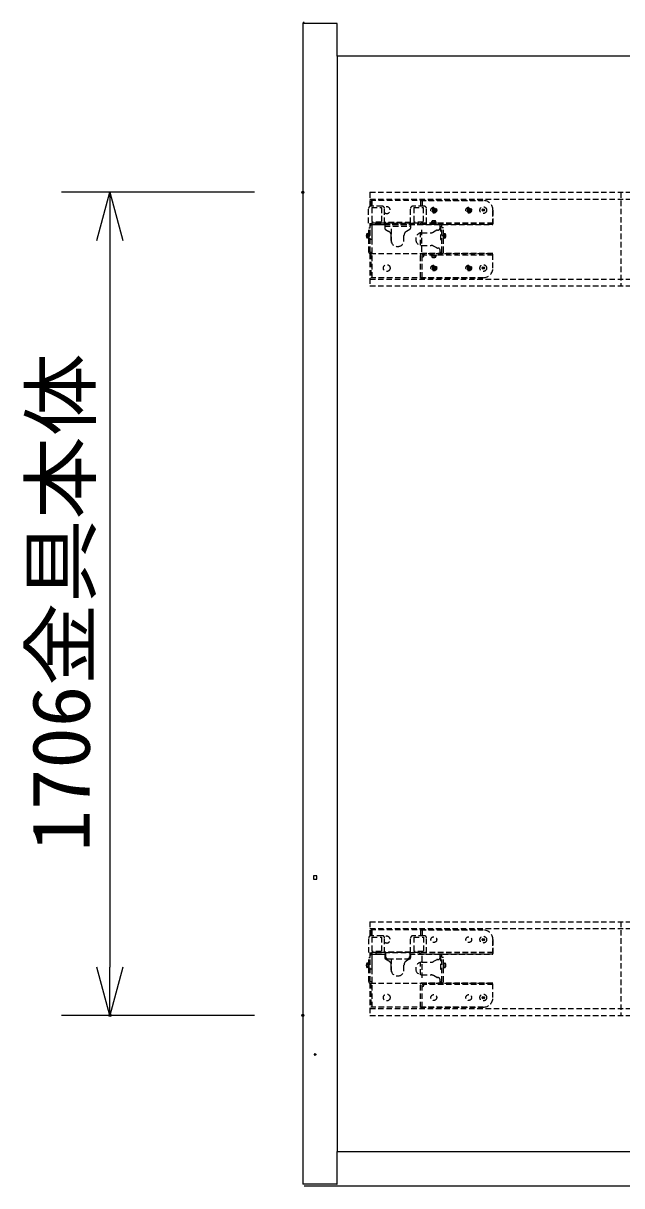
# Model space of a CAD drawing. Units: millimetres, scale not verified. Extents: x -63 to 64, y -57 to 57.
# Drawn here: x -46.31 to -21.5, y -14.98 to 33.21 of the extents above; entities that cross this region are included whole.
import ezdxf
from ezdxf.enums import TextEntityAlignment as Align

# ---------------------------------------------------------------- set-up
doc = ezdxf.new("R2010")
doc.units = ezdxf.units.MM
doc.header["$LTSCALE"] = 0.190236
doc.header["$PDMODE"] = 32
doc.header["$PDSIZE"] = 0.0951
doc.linetypes.add('DASHED1', pattern=[1.8, 1.2, -0.6])
for name, color, linetype in [('0-2_SUNPO', 3, 'Continuous'), ('0-3_GAIKEI', 1, 'Continuous'), ('0-4_WAKU', 1, 'Continuous')]:
    doc.layers.add(name, color=color, linetype=linetype)
doc.styles.add('ＭＳ ゴシック', font='')
doc.styles.get('ＭＳ ゴシック').set_extended_font_data('MS Gothic')

# ---------------------------------------------------------------- blocks, each defined once
blk = doc.blocks.new('_OPEN30')
at = {"layer": '0-3_GAIKEI', "color": 7}
blk.add_line((0, 0), (-1, 0), dxfattribs=at)
blk.add_lwpolyline([(-1, 0.26795), (0, 0), (-1, -0.26795)], dxfattribs=at)

msp = doc.modelspace()

# ---------------------------------------------------------------- linework, layer by layer
at = {"layer": '0-2_SUNPO'}
for p, q in [((-36.7203, 26.2006), (-44.7203, 26.2006)), ((-42.7203, 24.2006), (-42.7203, -5.9195)), ((-36.7203, -7.9195), (-44.7203, -7.9195))]:
    msp.add_line(p, q, dxfattribs=at)
at = {"layer": '0-3_GAIKEI', "color": 7}
for p, q in [((-33.316, 33.2026), (-34.722, 33.2026)), ((-34.722, 33.2026), (-34.722, -14.9215)), ((-34.67, -14.9815), (-6.39, -14.9815))]:
    msp.add_line(p, q, dxfattribs=at)
at = {"layer": '0-3_GAIKEI'}
for p, q in [((-33.296, 31.8466), (-33.296, 33.1826)), ((-33.296, 31.8366), (-33.296, -13.5555)), ((-34.277, -2.1405), (-34.277, -2.2625)), ((-34.145, -2.1305), (-34.267, -2.1305)), ((-34.267, -2.2725), (-34.145, -2.2725)), ((-34.135, -2.2625), (-34.135, -2.1405)), ((-34.232, -9.5615), (-34.232, -9.5215)), ((-34.226, -9.5155), (-34.186, -9.5155)), ((-34.186, -9.5675), (-34.226, -9.5675)), ((-34.18, -9.5215), (-34.18, -9.5615)), ((-33.296, -13.5655), (-33.296, -13.5555)), ((-33.296, -14.9015), (-33.296, -13.5655)), ((-33.316, -14.9215), (-34.722, -14.9215)), ((-33.306, -14.9188), (-33.3055, -14.9185))]:
    msp.add_line(p, q, dxfattribs=at)
at = {"layer": '0-3_GAIKEI', "linetype": 'DASHED1'}
for p, q in [((-31.94, 26.2006), (-7.88, 26.2006)), ((-31.94, 26.2006), (-31.94, 25.6139)), ((-21.54, 26.2006), (-21.54, 22.3206)), ((-31.94, 25.9206), (-7.88, 25.9206)), ((-31.904, 25.6242), (-31.904, 25.8606)), ((-27.24, 25.8606), (-31.904, 25.8606)), ((-31.435, 25.6246), (-31.895, 25.6246)), ((-31.865, 25.5646), (-31.465, 25.5646)), ((-31.865, 25.5646), (-31.865, 24.9646)), ((-31.865, 25.5646), (-31.865, 24.9646)), ((-31.84, 25.6246), (-31.84, 25.8606)), ((-31.465, 25.5646), (-31.465, 24.9646)), ((-31.465, 25.5646), (-31.465, 24.9646)), ((-29.695, 25.6246), (-30.155, 25.6246)), ((-30.125, 25.5646), (-29.725, 25.5646)), ((-30.125, 25.5646), (-30.125, 24.9646)), ((-30.125, 25.5646), (-30.125, 24.9646)), ((-29.84, 25.8606), (-27.24, 25.8606)), ((-29.84, 25.8606), (-29.84, 25.6246)), ((-29.776, 25.8606), (-29.776, 25.6246)), ((-29.725, 25.5646), (-29.725, 24.9646)), ((-29.725, 25.5646), (-29.725, 24.9646)), ((-31.995, 24.9246), (-31.995, 25.5246)), ((-31.335, 24.9246), (-31.335, 25.5246)), ((-30.255, 24.9246), (-30.255, 25.5246)), ((-29.595, 24.9246), (-29.595, 25.5246)), ((-29.339, 25.4726), (-29.339, 25.4486)), ((-29.278, 25.5096), (-29.302, 25.5096)), ((-29.278, 25.4116), (-29.302, 25.4116)), ((-29.241, 25.4726), (-29.241, 25.4486)), ((-27.889, 25.4726), (-27.889, 25.4486)), ((-27.828, 25.5096), (-27.852, 25.5096)), ((-27.828, 25.4116), (-27.852, 25.4116)), ((-27.791, 25.4726), (-27.791, 25.4486)), ((-26.84, 25.4606), (-26.84, 24.8606)), ((-29.595, 24.9246), (-31.995, 24.9246)), ((-31.99, 24.7206), (-31.926, 24.7206)), ((-31.99, 23.7246), (-31.99, 24.7206)), ((-31.94, 24.9246), (-31.94, 24.7206)), ((-31.926, 23.7246), (-31.926, 24.7966)), ((-31.904, 24.8606), (-31.904, 24.9246)), ((-31.904, 24.8606), (-31.326, 24.8606)), ((-31.465, 24.9646), (-31.865, 24.9646)), ((-31.84, 22.6606), (-31.84, 24.9246)), ((-31.695, 24.8606), (-29.895, 24.8606)), ((-30.255, 24.9446), (-31.335, 24.9446)), ((-31.335, 24.8606), (-31.335, 24.9246)), ((-31.326, 24.8606), (-31.326, 24.7149)), ((-31.326, 24.7966), (-30.254, 24.7966)), ((-31.2965, 24.6632), (-31.1526, 24.5786)), ((-31.04, 24.1191), (-31.04, 24.7966)), ((-30.2836, 24.6632), (-30.4274, 24.5786)), ((-30.255, 24.8606), (-30.255, 24.9246)), ((-30.254, 24.8606), (-30.254, 24.7149)), ((-29.725, 24.9646), (-30.125, 24.9646)), ((-29.895, 24.8606), (-29.895, 24.9246)), ((-29.79, 23.736), (-29.79, 24.7359)), ((-29.7, 24.9246), (-29.776, 24.9246)), ((-26.84, 24.9246), (-29.776, 24.9246)), ((-26.84, 24.8606), (-29.776, 24.8606)), ((-29.41, 24.9406), (-29.41, 24.9246)), ((-29.41, 24.9406), (-29.17, 24.9406)), ((-29.41, 24.9246), (-29.17, 24.9246)), ((-29.38, 24.9566), (-29.3786, 24.9844)), ((-29.38, 24.9406), (-29.38, 24.9566)), ((-29.38, 24.9566), (-29.2, 24.9566)), ((-29.38, 24.9406), (-29.2, 24.9406)), ((-29.3203, 24.9566), (-29.2978, 24.9406)), ((-29.17, 24.6285), (-29.3036, 24.5514)), ((-29.2858, 24.9566), (-29.2633, 24.9406)), ((-29.2, 24.9566), (-29.2015, 24.9844)), ((-29.2, 24.9406), (-29.2, 24.9566)), ((-29.17, 24.9406), (-29.17, 24.9246)), ((-29.14, 24.6366), (-29.1021, 24.6366)), ((-29.04, 24.8606), (-29.04, 24.6966)), ((-29.018, 24.7966), (-29.04, 24.7966)), ((-28.954, 23.7246), (-28.954, 24.7966)), ((-28.89, 24.7206), (-28.954, 24.7206)), ((-28.89, 23.7246), (-28.89, 24.7206)), ((-32.022, 24.4866), (-32.0499, 24.4851)), ((-32.022, 24.3066), (-32.0499, 24.308)), ((-32.006, 24.4866), (-32.022, 24.4866)), ((-32.022, 24.4866), (-32.022, 24.3066)), ((-32.022, 24.4268), (-32.006, 24.4043)), ((-32.022, 24.3923), (-32.006, 24.3698)), ((-32.006, 24.3066), (-32.022, 24.3066)), ((-32.006, 24.5166), (-31.99, 24.5166)), ((-32.006, 24.5166), (-32.006, 24.2766)), ((-32.006, 24.4866), (-32.006, 24.3066)), ((-32.006, 24.2766), (-31.99, 24.2766)), ((-31.99, 24.5166), (-31.99, 24.2766)), ((-31.054, 24.2006), (-31.054, 24.4062)), ((-30.526, 24.2006), (-30.526, 24.4062)), ((-30.034, 24.2806), (-30.034, 24.2406)), ((-29.84, 24.0017), (-29.84, 24.5194)), ((-29.79, 24.5246), (-29.4036, 24.5246)), ((-28.89, 24.2766), (-28.89, 24.5166)), ((-28.874, 24.5166), (-28.89, 24.5166)), ((-28.874, 24.2766), (-28.89, 24.2766)), ((-28.874, 24.2766), (-28.874, 24.5166)), ((-28.874, 24.4866), (-28.858, 24.4866)), ((-28.874, 24.3066), (-28.874, 24.4866)), ((-28.858, 24.4008), (-28.874, 24.4233)), ((-28.858, 24.3663), (-28.874, 24.3888)), ((-28.874, 24.3066), (-28.858, 24.3066)), ((-28.858, 24.3066), (-28.858, 24.4866)), ((-28.858, 24.4866), (-28.8302, 24.4851)), ((-28.858, 24.3066), (-28.8302, 24.308)), ((-31.94, 23.6621), (-31.94, 22.3206)), ((-31.926, 23.7246), (-31.84, 23.7246)), ((-31.926, 23.6606), (-26.84, 23.6606)), ((-31.904, 23.6606), (-31.904, 22.6606)), ((-30.81, 23.9566), (-30.77, 23.9566)), ((-29.79, 23.9966), (-29.4036, 23.9966)), ((-26.84, 23.6606), (-29.776, 23.6606)), ((-29.17, 23.8926), (-29.3036, 23.9698)), ((-29.1021, 23.8846), (-29.14, 23.8846)), ((-29.04, 23.8246), (-29.04, 23.6606)), ((-29.04, 23.7246), (-28.954, 23.7246)), ((-26.84, 23.0606), (-26.84, 23.6606)), ((-26.84, 23.0606), (-26.84, 23.6606)), ((-29.84, 22.6606), (-29.84, 23.5966)), ((-29.7, 23.5966), (-29.776, 23.5966)), ((-29.776, 22.6606), (-29.776, 23.5966)), ((-26.84, 23.5966), (-29.776, 23.5966)), ((-29.76, 23.5206), (-29.776, 23.5206)), ((-29.7, 23.5806), (-29.7, 23.5966)), ((-29.41, 23.5966), (-29.17, 23.5966)), ((-29.41, 23.5806), (-29.41, 23.5966)), ((-29.41, 23.5806), (-29.17, 23.5806)), ((-29.38, 23.5806), (-29.38, 23.5646)), ((-29.38, 23.5806), (-29.2, 23.5806)), ((-29.38, 23.5646), (-29.2, 23.5646)), ((-29.38, 23.5646), (-29.3786, 23.5367)), ((-29.3203, 23.5646), (-29.2978, 23.5806)), ((-29.2858, 23.5646), (-29.2633, 23.5806)), ((-29.2, 23.5646), (-29.2015, 23.5367)), ((-29.2, 23.5806), (-29.2, 23.5646)), ((-29.17, 23.5806), (-29.17, 23.5966)), ((-27.24, 22.6606), (-31.904, 22.6606)), ((-29.84, 22.6606), (-27.24, 22.6606)), ((-29.339, 23.0726), (-29.339, 23.0486)), ((-29.278, 23.1096), (-29.302, 23.1096)), ((-29.278, 23.0116), (-29.302, 23.0116)), ((-29.241, 23.0726), (-29.241, 23.0486)), ((-27.889, 23.0726), (-27.889, 23.0486)), ((-27.828, 23.1096), (-27.852, 23.1096)), ((-27.828, 23.0116), (-27.852, 23.0116)), ((-27.791, 23.0726), (-27.791, 23.0486)), ((-31.94, 22.6006), (-7.88, 22.6006)), ((-31.94, 22.3206), (-7.88, 22.3206)), ((-31.94, -4.0395), (-7.88, -4.0395)), ((-31.94, -4.0395), (-31.94, -4.6289)), ((-31.94, -4.3195), (-7.88, -4.3195)), ((-21.54, -4.0395), (-21.54, -7.9195)), ((-31.99, -5.3155), (-31.99, -4.7155)), ((-31.904, -4.6165), (-31.904, -4.3795)), ((-27.24, -4.3795), (-31.904, -4.3795)), ((-31.43, -4.6155), (-31.89, -4.6155)), ((-31.86, -4.6755), (-31.46, -4.6755)), ((-31.86, -4.6755), (-31.86, -5.2755)), ((-31.86, -4.6755), (-31.86, -5.2755)), ((-31.84, -4.6155), (-31.84, -4.3795)), ((-31.46, -4.6755), (-31.46, -5.2755)), ((-31.46, -4.6755), (-31.46, -5.2755)), ((-31.33, -5.3155), (-31.33, -4.7155)), ((-30.25, -5.3155), (-30.25, -4.7155)), ((-29.69, -4.6155), (-30.15, -4.6155)), ((-30.12, -4.6755), (-29.72, -4.6755)), ((-30.12, -4.6755), (-30.12, -5.2755)), ((-30.12, -4.6755), (-30.12, -5.2755)), ((-29.84, -4.3795), (-27.24, -4.3795)), ((-29.84, -4.3795), (-29.84, -4.6155)), ((-29.776, -4.3795), (-29.776, -4.6155)), ((-29.72, -4.6755), (-29.72, -5.2755)), ((-29.72, -4.6755), (-29.72, -5.2755)), ((-29.59, -5.3155), (-29.59, -4.7155)), ((-26.84, -4.7795), (-26.84, -5.3795)), ((-26.84, -5.3795), (-26.84, -4.7795)), ((-31.46, -5.2755), (-31.86, -5.2755)), ((-30.25, -5.2955), (-31.33, -5.2955)), ((-29.72, -5.2755), (-30.12, -5.2755)), ((-32.022, -5.7535), (-32.0499, -5.7549)), ((-32.006, -5.7535), (-32.022, -5.7535)), ((-32.022, -5.7535), (-32.022, -5.9335)), ((-32.006, -5.7235), (-31.99, -5.7235)), ((-32.006, -5.7235), (-32.006, -5.9635)), ((-32.006, -5.7535), (-32.006, -5.9335)), ((-29.59, -5.3155), (-31.99, -5.3155)), ((-31.99, -5.5195), (-31.926, -5.5195)), ((-31.99, -6.5155), (-31.99, -5.5195)), ((-31.99, -5.7235), (-31.99, -5.9635)), ((-31.94, -5.3155), (-31.94, -5.5195)), ((-31.926, -6.5155), (-31.926, -5.4435)), ((-31.904, -5.3795), (-31.904, -5.3155)), ((-31.904, -5.3795), (-31.326, -5.3795)), ((-31.84, -7.5795), (-31.84, -5.3155)), ((-31.69, -5.3155), (-29.89, -5.3155)), ((-31.69, -5.3155), (-31.69, -5.3795)), ((-31.69, -5.3795), (-31.29, -5.3795)), ((-31.326, -5.3795), (-31.326, -5.5252)), ((-31.326, -5.3795), (-31.29, -5.3795)), ((-31.326, -5.3795), (-31.326, -5.5252)), ((-31.326, -5.4435), (-31.29, -5.4435)), ((-31.2965, -5.5769), (-31.1526, -5.6615)), ((-31.2965, -5.5769), (-31.1526, -5.6615)), ((-31.29, -5.3155), (-31.29, -5.4755)), ((-31.19, -5.5755), (-30.39, -5.5755)), ((-31.04, -6.1209), (-31.04, -5.5755)), ((-31.04, -6.1209), (-31.04, -5.5755)), ((-30.2836, -5.5769), (-30.4274, -5.6615)), ((-30.2836, -5.5769), (-30.4274, -5.6615)), ((-30.29, -5.3155), (-30.29, -5.4755)), ((-30.29, -5.3795), (-29.89, -5.3795)), ((-30.29, -5.3795), (-26.84, -5.3795)), ((-30.29, -5.4435), (-30.254, -5.4435)), ((-30.29, -5.4435), (-30.254, -5.4435)), ((-30.254, -5.3795), (-30.254, -5.5252)), ((-30.254, -5.3795), (-30.254, -5.5252)), ((-29.89, -5.3155), (-29.89, -5.3795)), ((-29.84, -6.2383), (-29.84, -5.7207)), ((-29.79, -5.4549), (-29.79, -6.4549)), ((-29.79, -5.7155), (-29.4036, -5.7155)), ((-29.7, -5.3155), (-29.776, -5.3155)), ((-26.84, -5.3155), (-29.776, -5.3155)), ((-26.84, -5.3795), (-29.776, -5.3795)), ((-29.17, -5.6115), (-29.3036, -5.6887)), ((-29.14, -5.6035), (-29.1021, -5.6035)), ((-29.04, -5.3795), (-29.04, -5.5435)), ((-29.018, -5.4435), (-29.04, -5.4435)), ((-28.954, -6.5155), (-28.954, -5.4435)), ((-28.89, -5.5195), (-28.954, -5.5195)), ((-28.89, -6.5155), (-28.89, -5.5195)), ((-28.89, -5.9635), (-28.89, -5.7235)), ((-28.874, -5.7235), (-28.89, -5.7235)), ((-28.874, -5.9635), (-28.874, -5.7235)), ((-28.874, -5.7535), (-28.858, -5.7535)), ((-28.874, -5.9335), (-28.874, -5.7535)), ((-28.858, -5.9335), (-28.858, -5.7535)), ((-28.858, -5.7535), (-28.8302, -5.7549)), ((-32.022, -5.9335), (-32.0499, -5.932)), ((-32.006, -5.9335), (-32.022, -5.9335)), ((-32.006, -5.9635), (-31.99, -5.9635)), ((-31.054, -6.0395), (-31.054, -5.8339)), ((-31.054, -6.0395), (-31.054, -5.8339)), ((-30.526, -6.0395), (-30.526, -5.8339)), ((-30.526, -6.0395), (-30.526, -5.8339)), ((-30.034, -5.9595), (-30.034, -5.9995)), ((-29.79, -6.2435), (-29.4036, -6.2435)), ((-28.874, -5.9635), (-28.89, -5.9635)), ((-28.874, -5.9335), (-28.858, -5.9335)), ((-28.858, -5.9335), (-28.8302, -5.932)), ((-31.94, -6.5779), (-31.94, -7.9195)), ((-31.926, -6.5155), (-31.84, -6.5155)), ((-31.926, -6.5795), (-26.84, -6.5795)), ((-31.904, -6.5795), (-31.904, -7.5795)), ((-30.81, -6.2835), (-30.77, -6.2835)), ((-30.81, -6.2835), (-30.77, -6.2835)), ((-29.84, -7.5795), (-29.84, -6.6435)), ((-26.84, -6.5795), (-29.776, -6.5795)), ((-29.7, -6.6435), (-29.776, -6.6435)), ((-29.776, -7.5795), (-29.776, -6.6435)), ((-26.84, -6.6435), (-29.776, -6.6435)), ((-29.76, -6.7195), (-29.776, -6.7195)), ((-29.7, -6.6595), (-29.7, -6.6435)), ((-29.17, -6.3474), (-29.3036, -6.2703)), ((-29.1021, -6.3555), (-29.14, -6.3555)), ((-29.04, -6.4155), (-29.04, -6.5795)), ((-29.04, -6.5155), (-28.954, -6.5155)), ((-26.84, -7.1795), (-26.84, -6.5795)), ((-26.84, -7.1795), (-26.84, -6.5795)), ((-31.94, -7.6395), (-7.88, -7.6395)), ((-27.24, -7.5795), (-31.904, -7.5795)), ((-29.84, -7.5795), (-27.24, -7.5795)), ((-31.94, -7.9195), (-7.88, -7.9195))]:
    msp.add_line(p, q, dxfattribs=at)
at = {"layer": '0-3_GAIKEI', "color": 7}
for points in [[(-34.67, 33.2626), (-34.72, 33.2126), (-34.72, 33.2026)], [(-33.3053, 33.1995), (-33.3054, 33.1995), (-33.3055, 33.1996), (-33.3055, 33.1996), (-33.3056, 33.1996), (-33.3057, 33.1997), (-33.3057, 33.1997), (-33.3058, 33.1998), (-33.3058, 33.1998), (-33.3059, 33.1998), (-33.306, 33.1999), (-33.306, 33.1999)], [(-33.303, 33.1978), (-33.3031, 33.1978), (-33.3031, 33.1979), (-33.3032, 33.1979), (-33.3033, 33.198), (-33.3033, 33.198), (-33.3034, 33.1981), (-33.3034, 33.1981), (-33.3035, 33.1981), (-33.3035, 33.1982), (-33.3036, 33.1982), (-33.3037, 33.1983), (-33.3037, 33.1983), (-33.3038, 33.1984), (-33.3038, 33.1984), (-33.3039, 33.1985), (-33.3039, 33.1985), (-33.304, 33.1986), (-33.3041, 33.1986), (-33.3041, 33.1986), (-33.3042, 33.1987), (-33.3042, 33.1987), (-33.3043, 33.1988), (-33.3044, 33.1988), (-33.3044, 33.1989), (-33.3045, 33.1989), (-33.3045, 33.199), (-33.3046, 33.199), (-33.3047, 33.199), (-33.3047, 33.1991), (-33.3048, 33.1991), (-33.3048, 33.1992), (-33.3049, 33.1992), (-33.305, 33.1992), (-33.305, 33.1993), (-33.3051, 33.1993), (-33.3052, 33.1994), (-33.3052, 33.1994), (-33.3053, 33.1994), (-33.3053, 33.1995)]]:
    msp.add_lwpolyline(points, dxfattribs=at)
at = {"layer": '0-3_GAIKEI'}
for points in [[(-7.764, 31.8366), (-33.296, 31.8366), (-33.296, 31.8466)], [(-33.296, -13.5555), (-7.764, -13.5555), (-7.764, -13.5655)]]:
    msp.add_lwpolyline(points, dxfattribs=at)
at = {"layer": '0-3_GAIKEI', "linetype": 'DASHED1'}
for points in [[(-31.326, 24.8606), (-26.84, 24.8606), (-26.84, 25.4606)], [(-31.84, 24.7966), (-31.862, 24.7966), (-31.862, 24.2366), (-31.926, 24.2366)], [(-31.695, 24.8606), (-31.695, 24.9246), (-29.895, 24.9246)], [(-29.018, 24.7966), (-29.018, 24.2366), (-28.954, 24.2366)], [(-31.84, -5.4435), (-31.862, -5.4435), (-31.862, -6.0035), (-31.926, -6.0035)], [(-29.018, -5.4435), (-29.018, -6.0035), (-28.954, -6.0035)]]:
    msp.add_lwpolyline(points, dxfattribs=at)
for centre, radius in [((-29.29, 25.4606), 0.12), ((-29.29, 25.4606), 0.09), ((-27.84, 25.4606), 0.12), ((-27.84, 25.4606), 0.09), ((-27.24, 25.4606), 0.14), ((-27.24, 25.4606), 0.14), ((-31.24, 23.0606), 0.14), ((-29.29, 23.0606), 0.12), ((-29.29, 23.0606), 0.09), ((-27.84, 23.0606), 0.12), ((-27.84, 23.0606), 0.09), ((-27.24, 23.0606), 0.14), ((-27.24, 23.0606), 0.14), ((-29.29, -4.7795), 0.12), ((-27.84, -4.7795), 0.12), ((-27.24, -4.7795), 0.14), ((-27.24, -4.7795), 0.14), ((-31.24, -7.1795), 0.14), ((-29.29, -7.1795), 0.12), ((-27.84, -7.1795), 0.12), ((-27.24, -7.1795), 0.14), ((-27.24, -7.1795), 0.14)]:
    msp.add_circle(centre, radius, dxfattribs=at)
at = {"layer": '0-3_GAIKEI', "color": 7}
for start, end in [(60, 90), (49.44867, 60), (0, 49.44867)]:
    msp.add_arc((-33.316, 33.1826), 0.02, start, end, dxfattribs=at)
at = {"layer": '0-3_GAIKEI', "linetype": 'DASHED1'}
for centre, radius, start, end in [((-31.895, 25.5246), 0.1, 90, 180), ((-31.435, 25.5246), 0.1, 0, 90), ((-31.24, 25.4606), 0.14, 227.28394, 135.98018), ((-30.155, 25.5246), 0.1, 90, 180), ((-29.695, 25.5246), 0.1, 0, 90), ((-27.24, 25.4606), 0.4, 0, 90), ((-29.339, 25.5096), 0.037, 270, 0), ((-29.339, 25.4116), 0.037, 0, 90), ((-29.241, 25.5096), 0.037, 180, 270), ((-29.241, 25.4116), 0.037, 90, 180), ((-27.889, 25.5096), 0.037, 270, 0), ((-27.889, 25.4116), 0.037, 0, 90), ((-27.791, 25.5096), 0.037, 180, 270), ((-27.791, 25.4116), 0.037, 90, 180), ((-31.862, 24.7966), 0.064, 90, 180), ((-31.266, 24.7149), 0.06, 180, 239.53446), ((-31.254, 24.4062), 0.2, 0, 59.53446), ((-30.326, 24.4062), 0.2, 120.46554, 180), ((-30.314, 24.7149), 0.06, 300.46554, 0), ((-29.776, 24.9246), 0.064, 180, 270), ((-29.3466, 24.9827), 0.032, 105.78599, 177), ((-29.29, 24.7826), 0.24, 74.21401, 105.78599), ((-29.2334, 24.9827), 0.032, 3, 74.21401), ((-29.14, 24.5766), 0.06, 90, 120), ((-29.1018, 24.6984), 0.0618, 269.72208, 358.32849), ((-29.018, 24.7966), 0.064, 0, 90), ((-31.848, 24.3966), 0.24, 164.21401, 195.78599), ((-32.0482, 24.4532), 0.032, 93, 164.21401), ((-32.0482, 24.34), 0.032, 195.78599, 267), ((-30.81, 24.2006), 0.244, 180, 270), ((-30.77, 24.2006), 0.244, 270, 0), ((-29.79, 24.2806), 0.244, 90, 180), ((-29.79, 24.2406), 0.244, 180, 270), ((-29.4036, 24.7246), 0.2, 270, 300), ((-28.8319, 24.4532), 0.032, 15.78599, 87), ((-28.8319, 24.34), 0.032, 273, 344.21401), ((-29.032, 24.3966), 0.24, 344.21401, 15.78599), ((-31.926, 23.7246), 0.064, 180, 270), ((-29.776, 23.5966), 0.064, 90, 180), ((-29.4036, 23.7966), 0.2, 60, 90), ((-29.14, 23.9446), 0.06, 240, 270), ((-29.1018, 23.8228), 0.0618, 1.67151, 90.27792), ((-28.954, 23.7246), 0.064, 270, 0), ((-29.76, 23.5806), 0.06, 270, 0), ((-29.3466, 23.5384), 0.032, 183, 254.21401), ((-29.29, 23.7386), 0.24, 254.21401, 285.78599), ((-29.2334, 23.5384), 0.032, 285.78599, 357), ((-29.339, 23.1096), 0.037, 270, 0), ((-29.339, 23.0116), 0.037, 0, 90), ((-29.241, 23.1096), 0.037, 180, 270), ((-29.241, 23.0116), 0.037, 90, 180), ((-27.889, 23.1096), 0.037, 270, 0), ((-27.889, 23.0116), 0.037, 0, 90), ((-27.791, 23.1096), 0.037, 180, 270), ((-27.791, 23.0116), 0.037, 90, 180), ((-27.24, 23.0606), 0.4, 270, 0), ((-31.89, -4.7155), 0.1, 90, 180), ((-31.43, -4.7155), 0.1, 0, 90), ((-31.24, -4.7795), 0.14, 229.9948, 133.88838), ((-30.15, -4.7155), 0.1, 90, 180), ((-29.69, -4.7155), 0.1, 0, 90), ((-27.24, -4.7795), 0.4, 0, 90), ((-31.848, -5.8435), 0.24, 164.21401, 195.78599), ((-32.0482, -5.7869), 0.032, 93, 164.21401), ((-31.862, -5.4435), 0.064, 90, 180), ((-31.266, -5.5252), 0.06, 180, 239.53445), ((-31.266, -5.5252), 0.06, 180, 239.53446), ((-31.19, -5.4755), 0.1, 180, 270), ((-31.254, -5.8339), 0.2, 0, 59.53445), ((-31.254, -5.8339), 0.2, 0, 59.53446), ((-30.326, -5.8339), 0.2, 120.46555, 180), ((-30.326, -5.8339), 0.2, 120.46554, 180), ((-30.39, -5.4755), 0.1, 270, 0), ((-30.314, -5.5252), 0.06, 300.46555, 0), ((-30.314, -5.5252), 0.06, 300.46554, 0), ((-29.79, -5.9595), 0.244, 90, 180), ((-29.776, -5.3155), 0.064, 180, 270), ((-29.4036, -5.5155), 0.2, 270, 300), ((-29.14, -5.6635), 0.06, 90, 120), ((-29.1018, -5.5417), 0.0618, 269.72208, 358.32849), ((-29.018, -5.4435), 0.064, 0, 90), ((-28.8319, -5.7869), 0.032, 15.78599, 87), ((-29.032, -5.8435), 0.24, 344.21401, 15.78599), ((-32.0482, -5.9001), 0.032, 195.78599, 267), ((-30.81, -6.0395), 0.244, 180, 270), ((-30.81, -6.0395), 0.244, 180, 270), ((-30.77, -6.0395), 0.244, 270, 0), ((-30.77, -6.0395), 0.244, 270, 0), ((-29.79, -5.9995), 0.244, 180, 270), ((-29.4036, -6.4435), 0.2, 60, 90), ((-28.8319, -5.9001), 0.032, 273, 344.21401), ((-31.926, -6.5155), 0.064, 180, 270), ((-29.776, -6.6435), 0.064, 90, 180), ((-29.76, -6.6595), 0.06, 270, 0), ((-29.14, -6.2955), 0.06, 240, 270), ((-29.1018, -6.4173), 0.0618, 1.67151, 90.27792), ((-28.954, -6.5155), 0.064, 270, 0), ((-27.24, -7.1795), 0.4, 270, 0)]:
    msp.add_arc(centre, radius, start, end, dxfattribs=at)
at = {"layer": '0-3_GAIKEI'}
for centre, radius, start, end in [((-34.267, -2.1405), 0.01, 90, 180), ((-34.267, -2.2625), 0.01, 180, 270), ((-34.145, -2.1405), 0.01, 0, 90), ((-34.145, -2.2625), 0.01, 270, 0), ((-34.226, -9.5215), 0.006, 90, 180), ((-34.226, -9.5615), 0.006, 180, 270), ((-34.186, -9.5215), 0.006, 0, 90), ((-34.186, -9.5615), 0.006, 270, 0), ((-33.316, -14.9015), 0.02, 270, 300), ((-33.316, -14.9015), 0.02, 300, 301.80956), ((-33.316, -14.9015), 0.02, 301.80956, 0)]:
    msp.add_arc(centre, radius, start, end, dxfattribs=at)
for p in [(-29.29, 25.4606), (-27.84, 25.4606), (-27.24, 25.4606), (-29.29, 24.9406), (-32.006, 24.3966), (-28.874, 24.3966), (-29.29, 23.5806), (-29.29, 23.0606), (-27.84, 23.0606), (-27.24, 23.0606), (-27.24, -4.7795), (-27.24, -7.1795)]:
    msp.add_point(p, dxfattribs=at)
at = {"layer": '0-4_WAKU', "color": 7}
for p in [(-34.7203, 26.2006), (-42.7203, -7.9195), (-34.7203, -7.9195)]:
    msp.add_point(p, dxfattribs=at)

# ---------------------------------------------------------------- block references
at = {"layer": '0-2_SUNPO', "xscale": 2, "yscale": 2}
for p, rotation in [((-42.7203, 26.2006), 90), ((-42.7203, -7.9195), 270)]:
    msp.add_blockref('_OPEN30', p, dxfattribs=dict(at, rotation=rotation))

# ---------------------------------------------------------------- texts
at = {"layer": '0-2_SUNPO', "style": 'ＭＳ ゴシック', "width": 1.05}
msp.add_text('1706金具本体', height=2.406, rotation=90, dxfattribs=at).set_placement((-42.8299, -1.1285), align=Align.BOTTOM_LEFT)

doc.saveas('drawing.dxf')
